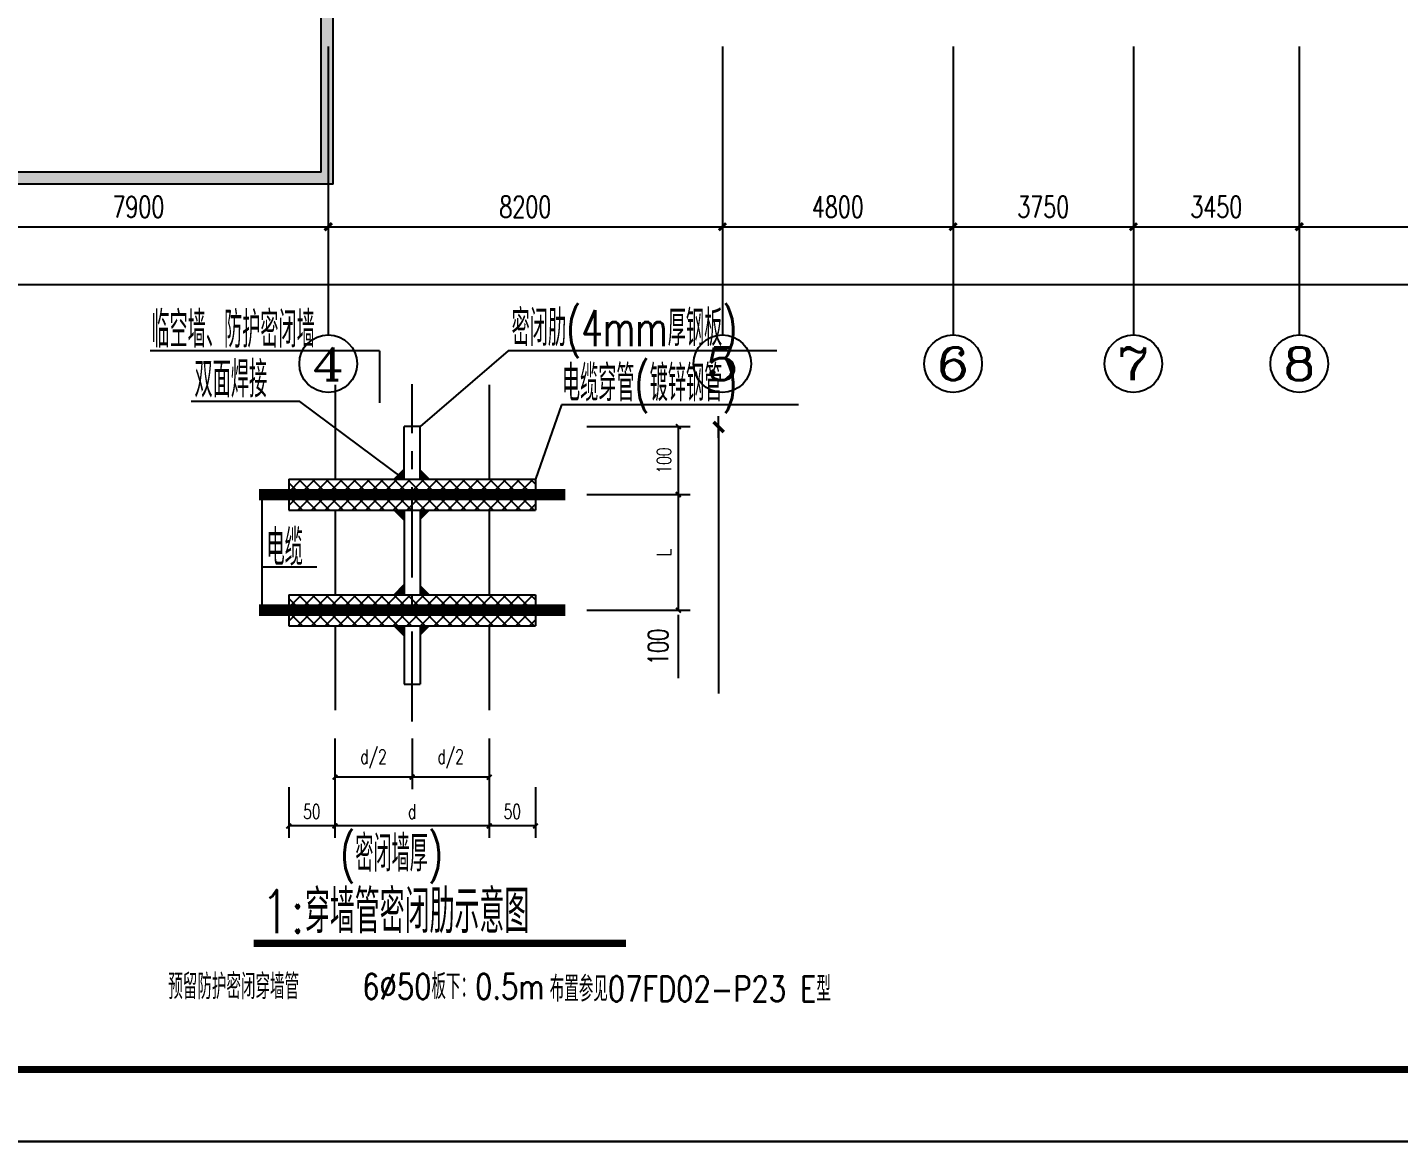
# Model space of a CAD drawing. Extents: x 1398449 to 2142961, y 256969 to 1032940.
# Drawn here: x 1532694 to 1561218, y 935483 to 958667 of the extents above; entities that cross this region are included whole.
import ezdxf
from ezdxf.enums import TextEntityAlignment as Align

# ---------------------------------------------------------------- set-up
doc = ezdxf.new("R2010")
doc.units = 0
doc.header["$LTSCALE"] = 1500
doc.header["$PDSIZE"] = 50
doc.linetypes.add('CENTER', pattern=[2, 1.25, -0.25, 0.25, -0.25])
for name, color, linetype in [('1-建筑底图', 8, 'Continuous'), ('AXIS_TEXT', 7, 'Continuous'), ('BTTK', 7, 'Continuous'), ('D', 7, 'Continuous'), ('PUB_TITLE', 4, 'Continuous'), ('TEL_DIM', 3, 'Continuous'), ('TEL_TEXT', 7, 'Continuous'), ('主楼地下（一期）参照$0$PUB_TITLE', 7, 'Continuous'), ('电气文字', 7, 'Continuous')]:
    doc.layers.add(name, color=color, linetype=linetype)
doc.layers.add('yichutu', color=7, linetype='Continuous', true_color=0xffffff, plot=False)
doc.styles.add('_TCH_AXIS', font='COMPLEX', dxfattribs={"bigfont": 'GBCBIG'})
doc.styles.add('_TCH_DIM_T3', font='SIMPLEX', dxfattribs={"width": 0.705882, "bigfont": 'GBCBIG'})
doc.styles.add('BZ', font='simplex.shx', dxfattribs={"bigfont": 'gbcbig.shx'})
doc.styles.add('COMPLEX', font='COMPLEX')
doc.styles.add('DIM_FONT', font='SIMPLEX', dxfattribs={"width": 0.7, "bigfont": 'GBCBIG'})
doc.styles.add('HZ(TK)', font='geniso.shx', dxfattribs={"width": 0.9, "bigfont": 'hztxt.shx'})
doc.styles.add('HZTXT', font='simplex.shx', dxfattribs={"bigfont": 'gbcbig.shx'})
doc.styles.add('探索者', font='simplex.shx', dxfattribs={"width": 0.7, "height": 1, "bigfont": 'gbcbig.shx'})
doc.dimstyles.new('_TCH_ARCH&&150', dxfattribs={"dimtxt": 446.25, "dimasz": 150, "dimexe": 375, "dimexo": 450, "dimgap": 189.375, "dimtad": 1, "dimdec": 0, "dimzin": 0, "dimdsep": 46, "dimtxsty": '_TCH_DIM_T3', "dimblk": 'ARCHTICK', "dimcen": 0.09, "dimclrt": 7, "dimazin": 2, "dimtfac": 1, "dimtdec": 0, "dimtix": 1, "dimtmove": 2, "dimatfit": 3, "dimfxl": 1, "dimtolj": 1, "dimtzin": 0, "dimarcsym": 0})
doc.dimstyles.new('DIMN', dxfattribs={"dimtxt": 300, "dimasz": 100, "dimexe": 250, "dimexo": 300, "dimgap": 150, "dimtad": 1, "dimdec": 0, "dimzin": 0, "dimdsep": 46, "dimtxsty": 'DIM_FONT', "dimblk": 'ARCHTICK', "dimcen": 0.09, "dimclrt": 7, "dimazin": 2, "dimtfac": 1, "dimtdec": 0, "dimtix": 1, "dimtmove": 2, "dimatfit": 3, "dimldrblk": 'ARCHTICK', "dimfxl": 1, "dimtolj": 1, "dimtzin": 0, "dimarcsym": 0})

# ---------------------------------------------------------------- blocks, each defined once
blk = doc.blocks.new('_ArchTick')
at = {"color": 0, "linetype": 'ByBlock', "const_width": 0.4}
blk.add_lwpolyline([(-0.5, -0.5), (0.5, 0.5)], dxfattribs=at)
blk = doc.blocks.new('*D203')
at = {"layer": '1-建筑底图', "color": 0, "lineweight": -2, "transparency": 16777216}
for p, q in [((15300, -7588), (15300, -11263)), ((23200, -7588), (23200, -11263)), ((15300, -10888), (23200, -10888))]:
    blk.add_line(p, q, dxfattribs=at)
at = {"layer": 'Defpoints', "color": 0}
for p in [(15300, -7138), (23200, -7138), (23200, -10888)]:
    blk.add_point(p, dxfattribs=at)
at = {"layer": '1-建筑底图', "color": 0, "lineweight": -2, "transparency": 16777216, "xscale": 150, "yscale": 150, "zscale": 150, "rotation": 180}
blk.add_blockref('_ArchTick', (15300, -10888), dxfattribs=at)
at = {"layer": '1-建筑底图', "color": 0, "lineweight": -2, "transparency": 16777216, "xscale": 150, "yscale": 150, "zscale": 150}
blk.add_blockref('_ArchTick', (23200, -10888), dxfattribs=at)
at = {"layer": '1-建筑底图', "color": 7, "transparency": 16777216, "insert": (19250, -10475), "char_height": 446.2, "attachment_point": 5, "style": '_TCH_DIM_T3'}
blk.add_mtext('\\A1;7900', dxfattribs=at)
blk = doc.blocks.new('*D204')
at = {"layer": '1-建筑底图', "color": 0, "lineweight": -2, "transparency": 16777216}
for p, q in [((23200, -7588), (23200, -11263)), ((31400, -7588), (31400, -11263)), ((23200, -10888), (31400, -10888))]:
    blk.add_line(p, q, dxfattribs=at)
at = {"layer": 'Defpoints', "color": 0}
for p in [(23200, -7138), (31400, -7138), (31400, -10888)]:
    blk.add_point(p, dxfattribs=at)
at = {"layer": '1-建筑底图', "color": 0, "lineweight": -2, "transparency": 16777216, "xscale": 150, "yscale": 150, "zscale": 150, "rotation": 180}
blk.add_blockref('_ArchTick', (23200, -10888), dxfattribs=at)
at = {"layer": '1-建筑底图', "color": 0, "lineweight": -2, "transparency": 16777216, "xscale": 150, "yscale": 150, "zscale": 150}
blk.add_blockref('_ArchTick', (31400, -10888), dxfattribs=at)
at = {"layer": '1-建筑底图', "color": 7, "transparency": 16777216, "insert": (27300, -10475), "char_height": 446.2, "attachment_point": 5, "style": '_TCH_DIM_T3'}
blk.add_mtext('\\A1;8200', dxfattribs=at)
blk = doc.blocks.new('*D205')
at = {"layer": '1-建筑底图', "color": 0, "lineweight": -2, "transparency": 16777216}
for p, q in [((31400, -7588), (31400, -11263)), ((36200, -7588), (36200, -11263)), ((31400, -10888), (36200, -10888))]:
    blk.add_line(p, q, dxfattribs=at)
at = {"layer": 'Defpoints', "color": 0}
for p in [(31400, -7138), (36200, -7138), (36200, -10888)]:
    blk.add_point(p, dxfattribs=at)
at = {"layer": '1-建筑底图', "color": 0, "lineweight": -2, "transparency": 16777216, "xscale": 150, "yscale": 150, "zscale": 150, "rotation": 180}
blk.add_blockref('_ArchTick', (31400, -10888), dxfattribs=at)
at = {"layer": '1-建筑底图', "color": 0, "lineweight": -2, "transparency": 16777216, "xscale": 150, "yscale": 150, "zscale": 150}
blk.add_blockref('_ArchTick', (36200, -10888), dxfattribs=at)
at = {"layer": '1-建筑底图', "color": 7, "transparency": 16777216, "insert": (33800, -10475), "char_height": 446.2, "attachment_point": 5, "style": '_TCH_DIM_T3'}
blk.add_mtext('\\A1;4800', dxfattribs=at)
blk = doc.blocks.new('*D206')
at = {"layer": '1-建筑底图', "color": 0, "lineweight": -2, "transparency": 16777216}
for p, q in [((36200, -7588), (36200, -11263)), ((39950, -7588), (39950, -11263)), ((36200, -10888), (39950, -10888))]:
    blk.add_line(p, q, dxfattribs=at)
at = {"layer": 'Defpoints', "color": 0}
for p in [(36200, -7138), (39950, -7138), (39950, -10888)]:
    blk.add_point(p, dxfattribs=at)
at = {"layer": '1-建筑底图', "color": 0, "lineweight": -2, "transparency": 16777216, "xscale": 150, "yscale": 150, "zscale": 150, "rotation": 180}
blk.add_blockref('_ArchTick', (36200, -10888), dxfattribs=at)
at = {"layer": '1-建筑底图', "color": 0, "lineweight": -2, "transparency": 16777216, "xscale": 150, "yscale": 150, "zscale": 150}
blk.add_blockref('_ArchTick', (39950, -10888), dxfattribs=at)
at = {"layer": '1-建筑底图', "color": 7, "transparency": 16777216, "insert": (38075, -10475), "char_height": 446.2, "attachment_point": 5, "style": '_TCH_DIM_T3'}
blk.add_mtext('\\A1;3750', dxfattribs=at)
blk = doc.blocks.new('*D207')
at = {"layer": '1-建筑底图', "color": 0, "lineweight": -2, "transparency": 16777216}
for p, q in [((39950, -7588), (39950, -11263)), ((43400, -7588), (43400, -11263)), ((39950, -10888), (43400, -10888))]:
    blk.add_line(p, q, dxfattribs=at)
at = {"layer": 'Defpoints', "color": 0}
for p in [(39950, -7138), (43400, -7138), (43400, -10888)]:
    blk.add_point(p, dxfattribs=at)
at = {"layer": '1-建筑底图', "color": 0, "lineweight": -2, "transparency": 16777216, "xscale": 150, "yscale": 150, "zscale": 150, "rotation": 180}
blk.add_blockref('_ArchTick', (39950, -10888), dxfattribs=at)
at = {"layer": '1-建筑底图', "color": 0, "lineweight": -2, "transparency": 16777216, "xscale": 150, "yscale": 150, "zscale": 150}
blk.add_blockref('_ArchTick', (43400, -10888), dxfattribs=at)
at = {"layer": '1-建筑底图', "color": 7, "transparency": 16777216, "insert": (41675, -10475), "char_height": 446.2, "attachment_point": 5, "style": '_TCH_DIM_T3'}
blk.add_mtext('\\A1;3450', dxfattribs=at)
blk = doc.blocks.new('*D208')
at = {"layer": '1-建筑底图', "color": 0, "lineweight": -2, "transparency": 16777216}
for p, q in [((43400, -7588), (43400, -11263)), ((50600, -7588), (50600, -11263)), ((43400, -10888), (50600, -10888))]:
    blk.add_line(p, q, dxfattribs=at)
at = {"layer": 'Defpoints', "color": 0}
for p in [(43400, -7138), (50600, -7138), (50600, -10888)]:
    blk.add_point(p, dxfattribs=at)
at = {"layer": '1-建筑底图', "color": 0, "lineweight": -2, "transparency": 16777216, "xscale": 150, "yscale": 150, "zscale": 150, "rotation": 180}
blk.add_blockref('_ArchTick', (43400, -10888), dxfattribs=at)
at = {"layer": '1-建筑底图', "color": 0, "lineweight": -2, "transparency": 16777216, "xscale": 150, "yscale": 150, "zscale": 150}
blk.add_blockref('_ArchTick', (50600, -10888), dxfattribs=at)
at = {"layer": '1-建筑底图', "color": 7, "transparency": 16777216, "insert": (47000, -10475), "char_height": 446.2, "attachment_point": 5, "style": '_TCH_DIM_T3'}
blk.add_mtext('\\A1;7200', dxfattribs=at)
blk = doc.blocks.new('*D222')
at = {"layer": '1-建筑底图', "color": 0, "lineweight": -2, "transparency": 16777216}
for p, q in [((0, -7588), (0, -12463)), ((139000, -7588), (139000, -12463)), ((0, -12088), (139000, -12088))]:
    blk.add_line(p, q, dxfattribs=at)
at = {"layer": 'Defpoints', "color": 0}
for p in [(0, -7138), (139000, -7138), (139000, -12088)]:
    blk.add_point(p, dxfattribs=at)
at = {"layer": '1-建筑底图', "color": 0, "lineweight": -2, "transparency": 16777216, "xscale": 150, "yscale": 150, "zscale": 150, "rotation": 180}
blk.add_blockref('_ArchTick', (0, -12088), dxfattribs=at)
at = {"layer": '1-建筑底图', "color": 0, "lineweight": -2, "transparency": 16777216, "xscale": 150, "yscale": 150, "zscale": 150}
blk.add_blockref('_ArchTick', (139000, -12088), dxfattribs=at)
at = {"layer": '1-建筑底图', "color": 7, "transparency": 16777216, "insert": (69500, -11675), "char_height": 446.2, "attachment_point": 5, "style": '_TCH_DIM_T3'}
blk.add_mtext('\\A1;139000', dxfattribs=at)
blk = doc.blocks.new('_AXISO')
blk.add_circle((0, 0), 0.5)
at = {"layer": 'AXIS_TEXT', "style": 'COMPLEX', "width": 1.041667}
blk.add_attdef('A', text='', height=0.56, dxfattribs=at).set_placement((-0.25, -0.28), (0.25, -0.28), align=Align.FIT)
blk = doc.blocks.new('vhtemplate_2020年新竖式图框_A1_1_2', base_point=(-420.5, 0))
at = {"layer": 'PUB_TITLE', "color": 7}
blk.add_lwpolyline([(-420.5, 594), (841, 594), (841, 0), (-420.5, 0)], close=True, dxfattribs=at)
at = {"layer": 'PUB_TITLE', "const_width": 1}
blk.add_lwpolyline([(-395.5, 10), (831, 10), (831, 584), (-395.5, 584)], close=True, dxfattribs=at)
at = {"layer": 'BTTK', "color": 4, "style": 'HZ(TK)', "width": 0.9}
for tag, p in [('合作单位', (796, 511.5)), ('建设单位', (796, 209.5)), ('工程名称', (796, 176.5)), ('子项名称', (806, 160)), ('图纸名称', (796, 141))]:
    blk.add_attdef(tag, text='', height=3.5, dxfattribs=at).set_placement(p, align=Align.MIDDLE_CENTER)
for tag, p in [('注册证书号', (808.5, 309.01)), ('注册印章号', (808.5, 301.01)), ('设计号', (806, 193)), ('图别', (789.75, 34)), ('图号', (822.25, 34)), ('版本号', (789.75, 26)), ('日期', (822.25, 26))]:
    blk.add_attdef(tag, text='', height=3.5, dxfattribs=at).set_placement(p, align=Align.MIDDLE)
blk = doc.blocks.new('yct-1261-594-189225-89100-150-1004.0')
at = {"layer": 'yichutu', "color": 7, "true_color": 0xffffff}
blk.add_lwpolyline([(0, 0), (0, 89100), (189225, 89100), (189225, 0)], close=True, dxfattribs=at)
blk = doc.blocks.new('_DIMX')
blk.add_line((-150, 0), (150, 0))
at = {"const_width": 50}
blk.add_lwpolyline([(-70, -70), (70, 70)], dxfattribs=at)
blk = doc.blocks.new('*D176')
at = {"layer": 'Defpoints', "color": 0}
for p in [(1544029, 948945), (1544029, 946539), (1546234, 946539)]:
    blk.add_point(p, dxfattribs=at)
at = {"layer": 'TEL_DIM', "color": 0, "lineweight": -2, "transparency": 16777216}
for p, q in [((1544329, 948945), (1546484, 948945)), ((1546234, 948945), (1546234, 946539)), ((1544329, 946539), (1546484, 946539))]:
    blk.add_line(p, q, dxfattribs=at)
at = {"layer": 'TEL_DIM', "color": 0, "lineweight": -2, "transparency": 16777216, "xscale": 100, "yscale": 100, "zscale": 100}
for p, rotation in [((1546234, 948945), 90), ((1546234, 946539), 270)]:
    blk.add_blockref('_ArchTick', p, dxfattribs=dict(at, rotation=rotation))
at = {"layer": 'TEL_DIM', "color": 7, "transparency": 16777216, "insert": (1545934, 947742), "char_height": 300, "attachment_point": 5, "rotation": 90, "style": 'DIM_FONT'}
blk.add_mtext('\\A1;L', dxfattribs=at)
blk = doc.blocks.new('*D177')
at = {"layer": 'Defpoints', "color": 0}
for p in [(1544029, 950361), (1544029, 948948), (1546234, 948948)]:
    blk.add_point(p, dxfattribs=at)
at = {"layer": 'TEL_DIM', "color": 0, "lineweight": -2, "transparency": 16777216}
for p, q in [((1544329, 950361), (1546484, 950361)), ((1546234, 950361), (1546234, 948948)), ((1544329, 948948), (1546484, 948948))]:
    blk.add_line(p, q, dxfattribs=at)
at = {"layer": 'TEL_DIM', "color": 0, "lineweight": -2, "transparency": 16777216, "xscale": 100, "yscale": 100, "zscale": 100}
for p, rotation in [((1546234, 950361), 90), ((1546234, 948948), 270)]:
    blk.add_blockref('_ArchTick', p, dxfattribs=dict(at, rotation=rotation))
at = {"layer": 'TEL_DIM', "color": 7, "transparency": 16777216, "insert": (1545934, 949655), "char_height": 300, "attachment_point": 5, "rotation": 90, "style": 'DIM_FONT'}
blk.add_mtext('\\A1;100', dxfattribs=at)
blk = doc.blocks.new('*X175')
at = {"color": 0}
for p, q in [((-23203.41, -12554.39), (-23199.97, -12550.94)), ((-23203.41, -12552.62), (-23201.74, -12550.94)), ((-23202.24, -12554.98), (-23198.2, -12550.94)), ((-23198.11, -12554.98), (-23202.14, -12550.94)), ((-23200.47, -12554.98), (-23196.44, -12550.94)), ((-23196.34, -12554.98), (-23200.38, -12550.94)), ((-23198.71, -12554.98), (-23194.67, -12550.94)), ((-23194.57, -12554.98), (-23198.61, -12550.94)), ((-23196.94, -12554.98), (-23192.9, -12550.94)), ((-23192.8, -12554.98), (-23196.84, -12550.94)), ((-23195.17, -12554.98), (-23191.13, -12550.94)), ((-23191.04, -12554.98), (-23195.07, -12550.94)), ((-23193.4, -12554.98), (-23189.36, -12550.94)), ((-23189.27, -12554.98), (-23193.3, -12550.94)), ((-23191.63, -12554.98), (-23187.6, -12550.94)), ((-23187.5, -12554.98), (-23191.54, -12550.94)), ((-23189.87, -12554.98), (-23185.83, -12550.94)), ((-23185.73, -12554.98), (-23189.77, -12550.94)), ((-23188.1, -12554.98), (-23184.06, -12550.94)), ((-23183.96, -12554.98), (-23188, -12550.94)), ((-23186.33, -12554.98), (-23182.29, -12550.94)), ((-23182.2, -12554.98), (-23186.23, -12550.94)), ((-23184.56, -12554.98), (-23180.53, -12550.94)), ((-23180.43, -12554.98), (-23184.47, -12550.94)), ((-23182.8, -12554.98), (-23178.76, -12550.94)), ((-23178.66, -12554.98), (-23182.7, -12550.94)), ((-23181.03, -12554.98), (-23176.99, -12550.94)), ((-23176.89, -12554.98), (-23180.93, -12550.94)), ((-23179.26, -12554.98), (-23175.22, -12550.94)), ((-23175.13, -12554.98), (-23179.16, -12550.94)), ((-23177.49, -12554.98), (-23173.45, -12550.94)), ((-23173.36, -12554.98), (-23177.39, -12550.94)), ((-23175.72, -12554.98), (-23171.69, -12550.94)), ((-23171.59, -12554.98), (-23175.63, -12550.94)), ((-23171.41, -12553.39), (-23173.86, -12550.94)), ((-23171.41, -12551.62), (-23172.09, -12550.94)), ((-23199.87, -12554.98), (-23203.41, -12551.44)), ((-23173.96, -12554.98), (-23171.41, -12552.44)), ((-23201.64, -12554.98), (-23203.41, -12553.21)), ((-23172.19, -12554.98), (-23171.41, -12554.21))]:
    blk.add_line(p, q, dxfattribs=at)
blk = doc.blocks.new('*D178')
at = {"layer": 'Defpoints', "color": 0}
for p in [(1539092, 943156), (1542300, 943156), (1539092, 942051)]:
    blk.add_point(p, dxfattribs=at)
at = {"layer": 'TEL_DIM', "color": 0, "lineweight": -2, "transparency": 16777216}
for p, q in [((1539092, 942856), (1539092, 941801)), ((1542300, 942856), (1542300, 941801)), ((1542300, 942051), (1539092, 942051))]:
    blk.add_line(p, q, dxfattribs=at)
at = {"layer": 'TEL_DIM', "color": 0, "lineweight": -2, "transparency": 16777216, "xscale": 100, "yscale": 100, "zscale": 100, "rotation": 180}
blk.add_blockref('_ArchTick', (1539092, 942051), dxfattribs=at)
at = {"layer": 'TEL_DIM', "color": 0, "lineweight": -2, "transparency": 16777216, "xscale": 100, "yscale": 100, "zscale": 100}
blk.add_blockref('_ArchTick', (1542300, 942051), dxfattribs=at)
at = {"layer": 'TEL_DIM', "color": 7, "transparency": 16777216, "insert": (1540696, 942351), "char_height": 300, "attachment_point": 5, "style": 'DIM_FONT'}
blk.add_mtext('\\A1;d', dxfattribs=at)
blk = doc.blocks.new('*D179')
at = {"layer": 'Defpoints', "color": 0}
for p in [(1538130, 943156), (1539092, 943156), (1538130, 942051)]:
    blk.add_point(p, dxfattribs=at)
at = {"layer": 'TEL_DIM', "color": 0, "lineweight": -2, "transparency": 16777216}
for p, q in [((1538130, 942856), (1538130, 941801)), ((1539092, 942856), (1539092, 941801)), ((1539092, 942051), (1538130, 942051))]:
    blk.add_line(p, q, dxfattribs=at)
at = {"layer": 'TEL_DIM', "color": 0, "lineweight": -2, "transparency": 16777216, "xscale": 100, "yscale": 100, "zscale": 100, "rotation": 180}
blk.add_blockref('_ArchTick', (1538130, 942051), dxfattribs=at)
at = {"layer": 'TEL_DIM', "color": 0, "lineweight": -2, "transparency": 16777216, "xscale": 100, "yscale": 100, "zscale": 100}
blk.add_blockref('_ArchTick', (1539092, 942051), dxfattribs=at)
at = {"layer": 'TEL_DIM', "color": 7, "transparency": 16777216, "insert": (1538611, 942351), "char_height": 300, "attachment_point": 5, "style": 'DIM_FONT'}
blk.add_mtext('\\A1;50', dxfattribs=at)
blk = doc.blocks.new('*D180')
at = {"layer": 'Defpoints', "color": 0}
for p in [(1542300, 943156), (1543262, 943156), (1542300, 942051)]:
    blk.add_point(p, dxfattribs=at)
at = {"layer": 'TEL_DIM', "color": 0, "lineweight": -2, "transparency": 16777216}
for p, q in [((1542300, 942856), (1542300, 941801)), ((1543262, 942856), (1543262, 941801)), ((1543262, 942051), (1542300, 942051))]:
    blk.add_line(p, q, dxfattribs=at)
at = {"layer": 'TEL_DIM', "color": 0, "lineweight": -2, "transparency": 16777216, "xscale": 100, "yscale": 100, "zscale": 100, "rotation": 180}
blk.add_blockref('_ArchTick', (1542300, 942051), dxfattribs=at)
at = {"layer": 'TEL_DIM', "color": 0, "lineweight": -2, "transparency": 16777216, "xscale": 100, "yscale": 100, "zscale": 100}
blk.add_blockref('_ArchTick', (1543262, 942051), dxfattribs=at)
at = {"layer": 'TEL_DIM', "color": 7, "transparency": 16777216, "insert": (1542781, 942351), "char_height": 300, "attachment_point": 5, "style": 'DIM_FONT'}
blk.add_mtext('\\A1;50', dxfattribs=at)
blk = doc.blocks.new('*D181')
at = {"layer": 'Defpoints', "color": 0}
for p in [(1540696, 944171), (1542300, 944171), (1540696, 943066)]:
    blk.add_point(p, dxfattribs=at)
at = {"layer": 'TEL_DIM', "color": 0, "lineweight": -2, "transparency": 16777216}
for p, q in [((1540696, 943871), (1540696, 942816)), ((1542300, 943871), (1542300, 942816)), ((1542300, 943066), (1540696, 943066))]:
    blk.add_line(p, q, dxfattribs=at)
at = {"layer": 'TEL_DIM', "color": 0, "lineweight": -2, "transparency": 16777216, "xscale": 100, "yscale": 100, "zscale": 100, "rotation": 180}
blk.add_blockref('_ArchTick', (1540696, 943066), dxfattribs=at)
at = {"layer": 'TEL_DIM', "color": 0, "lineweight": -2, "transparency": 16777216, "xscale": 100, "yscale": 100, "zscale": 100}
blk.add_blockref('_ArchTick', (1542300, 943066), dxfattribs=at)
at = {"layer": 'TEL_DIM', "color": 7, "transparency": 16777216, "insert": (1541498, 943444), "char_height": 300, "attachment_point": 5, "style": 'DIM_FONT'}
blk.add_mtext('\\A1;d/2', dxfattribs=at)
blk = doc.blocks.new('*D182')
at = {"layer": 'Defpoints', "color": 0}
for p in [(1539092, 944171), (1540696, 944171), (1539092, 943066)]:
    blk.add_point(p, dxfattribs=at)
at = {"layer": 'TEL_DIM', "color": 0, "lineweight": -2, "transparency": 16777216}
for p, q in [((1539092, 943871), (1539092, 942816)), ((1540696, 943871), (1540696, 942816)), ((1540696, 943066), (1539092, 943066))]:
    blk.add_line(p, q, dxfattribs=at)
at = {"layer": 'TEL_DIM', "color": 0, "lineweight": -2, "transparency": 16777216, "xscale": 100, "yscale": 100, "zscale": 100, "rotation": 180}
blk.add_blockref('_ArchTick', (1539092, 943066), dxfattribs=at)
at = {"layer": 'TEL_DIM', "color": 0, "lineweight": -2, "transparency": 16777216, "xscale": 100, "yscale": 100, "zscale": 100}
blk.add_blockref('_ArchTick', (1540696, 943066), dxfattribs=at)
at = {"layer": 'TEL_DIM', "color": 7, "transparency": 16777216, "insert": (1539894, 943444), "char_height": 300, "attachment_point": 5, "style": 'DIM_FONT'}
blk.add_mtext('\\A1;d/2', dxfattribs=at)
blk = doc.blocks.new('1-地下一层建筑底图')
at = {"layer": '1-建筑底图'}
for points in [[(23050, -9750), (23300, -10000), (23300, 0), (23183.3, 100), (23050, 0)], [(23300, -10000), (23050, -9750), (4750, -9750), (4616.7, -9833.3), (4600, -10000)]]:
    blk.add_hatch(color=256, dxfattribs=at).paths.add_polyline_path(points)
for p, q in [((23050, -9750), (23050, 0)), ((23300, -10000), (23300, 0)), ((23200, -7137.9), (23200, -13137.9)), ((31400, -7137.9), (31400, -13137.9)), ((36200, -7137.9), (36200, -13137.9)), ((39950, -7137.9), (39950, -13137.9)), ((43400, -7137.9), (43400, -13137.9)), ((23050, -9750), (4750, -9750)), ((23300, -10000), (4600, -10000))]:
    blk.add_line(p, q, dxfattribs=at)
ref = blk.add_blockref('_AXISO', (23200, -13737.9), dxfattribs=dict(at, xscale=1200, yscale=1200, zscale=1200))
ref.add_attrib('A', '4', dxfattribs={"layer": 'AXIS_TEXT', "height": 678.8, "style": '_TCH_AXIS', "width": 1.3125}).set_placement((22860.6, -14077.3), (23539.4, -14077.3), align=Align.FIT)
ref = blk.add_blockref('_AXISO', (31400, -13737.9), dxfattribs=dict(at, xscale=1200, yscale=1200, zscale=1200))
ref.add_attrib('A', '5', dxfattribs={"layer": 'AXIS_TEXT', "height": 678.8, "style": '_TCH_AXIS', "width": 1.5}).set_placement((31060.6, -14077.3), (31739.4, -14077.3), align=Align.FIT)
ref = blk.add_blockref('_AXISO', (36200, -13737.9), dxfattribs=dict(at, xscale=1200, yscale=1200, zscale=1200))
ref.add_attrib('A', '6', dxfattribs={"layer": 'AXIS_TEXT', "height": 678.8, "style": '_TCH_AXIS', "width": 1.5}).set_placement((35860.6, -14077.3), (36539.4, -14077.3), align=Align.FIT)
ref = blk.add_blockref('_AXISO', (39950, -13737.9), dxfattribs=dict(at, xscale=1200, yscale=1200, zscale=1200))
ref.add_attrib('A', '7', dxfattribs={"layer": 'AXIS_TEXT', "height": 678.8, "style": '_TCH_AXIS', "width": 1.5}).set_placement((39610.6, -14077.3), (40289.4, -14077.3), align=Align.FIT)
ref = blk.add_blockref('_AXISO', (43400, -13737.9), dxfattribs=dict(at, xscale=1200, yscale=1200, zscale=1200))
ref.add_attrib('A', '8', dxfattribs={"layer": 'AXIS_TEXT', "height": 678.8, "style": '_TCH_AXIS', "width": 1.5}).set_placement((43060.6, -14077.3), (43739.4, -14077.3), align=Align.FIT)
for p1, p2, distance, picture, middle in [((0, -7137.9), (139000, -7137.9), -4950, '*D222', (69500, -11675.4)), ((15300, -7137.9), (23200, -7137.9), -3750, '*D203', (19250, -10475.4)), ((23200, -7137.9), (31400, -7137.9), -3750, '*D204', (27300, -10475.4)), ((31400, -7137.9), (36200, -7137.9), -3750, '*D205', (33800, -10475.4)), ((36200, -7137.9), (39950, -7137.9), -3750, '*D206', (38075, -10475.4)), ((39950, -7137.9), (43400, -7137.9), -3750, '*D207', (41675, -10475.4)), ((43400, -7137.9), (50600, -7137.9), -3750, '*D208', (47000, -10475.4))]:
    dim = blk.add_aligned_dim(p1=p1, p2=p2, distance=distance, dimstyle='_TCH_ARCH&&150', dxfattribs=at)
    dim.commit()
    dim.dimension.update_dxf_attribs({"geometry": picture, "text_midpoint": middle})

msp = doc.modelspace()

# ---------------------------------------------------------------- linework, layer by layer
at = {"layer": 'D'}
for p, q in [((1539092.2, 951232.5), (1539092.2, 949268.6)), ((1542299.8, 951232.5), (1542299.8, 949268.6)), ((1540863.1, 950361.2), (1540528.9, 950361.2)), ((1540528.9, 949268.6), (1540528.9, 950361.2)), ((1540863.1, 949268.6), (1540863.1, 950361.2)), ((1540319.5, 949268.6), (1540528.9, 949478)), ((1538129.9, 949268.6), (1538129.9, 948621)), ((1538129.9, 949268.6), (1543262.1, 949268.6)), ((1543262.1, 949268.6), (1543262.1, 948621)), ((1538129.9, 948621), (1543262.1, 948621)), ((1539092.2, 948621), (1539092.2, 946862.9)), ((1540319.5, 948621), (1540528.9, 948411.7)), ((1540528.9, 948621), (1540528.9, 946862.9)), ((1540863.1, 948621), (1540863.1, 946862.9)), ((1542299.8, 948621), (1542299.8, 946862.9)), ((1540319.5, 946862.9), (1540528.9, 947072.3)), ((1538129.9, 946862.9), (1538129.9, 946215.3)), ((1538129.9, 946862.9), (1543262.1, 946862.9)), ((1543262.1, 946862.9), (1543262.1, 946215.3)), ((1538129.9, 946215.3), (1543262.1, 946215.3)), ((1539092.2, 946215.3), (1539092.2, 944457.2)), ((1540319.5, 946215.3), (1540528.9, 946006)), ((1540528.9, 946215.3), (1540528.9, 944998.9)), ((1540863.1, 946215.3), (1540863.1, 944998.9)), ((1542299.8, 946215.3), (1542299.8, 944457.2)), ((1540528.9, 944998.9), (1540863.8, 944998.9))]:
    msp.add_line(p, q, dxfattribs=at)
at = {"layer": 'D', "color": 2, "linetype": 'CENTER'}
msp.add_line((1540696, 944222.9), (1540696, 951240.7), dxfattribs=at)
at = {"layer": 'D', "const_width": 240.6}
for points in [[(1537508.6, 948944.8), (1543883.3, 948944.8)], [(1537508.6, 946539.1), (1543883.3, 946539.1)]]:
    msp.add_lwpolyline(points, dxfattribs=at)
at = {"layer": 'D'}
for points in [[(1540319.5, 949268.6), (1540528.9, 949268.6), (1540528.9, 949478)], [(1540528.9, 949478), (1540528.9, 949268.6), (1540319.5, 949268.6), (1540528.9, 949478)], [(1541072.5, 949268.6), (1540863.1, 949268.6), (1540863.1, 949478)], [(1540528.9, 948411.7), (1540528.9, 948621), (1540319.5, 948621), (1540528.9, 948411.7)], [(1540319.5, 948621), (1540528.9, 948621), (1540528.9, 948411.7)], [(1541072.5, 948621), (1540863.1, 948621), (1540863.1, 948411.7)], [(1540528.9, 947072.3), (1540528.9, 946862.9), (1540319.5, 946862.9), (1540528.9, 947072.3)], [(1540319.5, 946862.9), (1540528.9, 946862.9), (1540528.9, 947072.3)], [(1541072.5, 946862.9), (1540863.1, 946862.9), (1540863.1, 947072.3)], [(1540319.5, 946215.3), (1540528.9, 946215.3), (1540528.9, 946006)], [(1540528.9, 946006), (1540528.9, 946215.3), (1540319.5, 946215.3), (1540528.9, 946006)], [(1541072.5, 946215.3), (1540863.1, 946215.3), (1540863.1, 946006)]]:
    msp.add_solid(points, dxfattribs=at)
at = {"layer": 'TEL_DIM'}
for p, q in [((1547073.1, 950351.2), (1547073.1, 944808.3)), ((1546234, 946441.8), (1546234, 945127.3))]:
    msp.add_line(p, q, dxfattribs=at)
at = {"layer": '主楼地下（一期）参照$0$PUB_TITLE'}
msp.add_lwpolyline([(1498789.3, 935483.1), (1687939.3, 935483.1), (1687939.3, 1024583.1), (1498789.3, 1024583.1)], close=True, dxfattribs=at)
at = {"layer": '主楼地下（一期）参照$0$PUB_TITLE', "const_width": 150}
msp.add_lwpolyline([(1502539.3, 936983.1), (1686439.3, 936983.1), (1686439.3, 1023083.1), (1502539.3, 1023083.1)], close=True, dxfattribs=at)
at = {"layer": '电气文字'}
for p, q in [((1540020, 951935.1), (1535249.9, 951935.1)), ((1540020, 951935.1), (1540020, 950854)), ((1542693.9, 951939), (1540863.1, 950361.2)), ((1548281.6, 951939), (1542693.9, 951939)), ((1538357.5, 950883.4), (1536100.4, 950883.4)), ((1540528.9, 949268.6), (1538357.5, 950883.4)), ((1543804.3, 950817.1), (1543262.1, 949268.6)), ((1548735.5, 950817.1), (1543804.3, 950817.1)), ((1537567.2, 948944.8), (1537567.2, 946539.1)), ((1538711, 947435.5), (1537567.2, 947435.5))]:
    msp.add_line(p, q, dxfattribs=at)
at = {"layer": '电气文字', "const_width": 150}
msp.add_lwpolyline([(1537400.4, 939607.7), (1545142.5, 939607.7)], dxfattribs=at)

# ---------------------------------------------------------------- block references
at = {"xscale": 150, "yscale": 150, "zscale": 150}
msp.add_blockref('vhtemplate_2020年新竖式图框_A1_1_2', (1498714.3, 935483.1), dxfattribs=at)
at = {"layer": '1-建筑底图'}
msp.add_blockref('1-地下一层建筑底图', (1515751.4, 965406.9), dxfattribs=at)
at = {"layer": 'D', "color": 7, "xscale": 160.3799999998882, "yscale": 160.3799999998882, "zscale": 160.3799999998882}
for p in [(5259493.4, 2962188.8), (5259493.4, 2959783.1)]:
    msp.add_blockref('*X175', p, dxfattribs=at)
at = {"layer": 'TEL_DIM', "xscale": 1.5, "yscale": 1.5, "zscale": 1.5, "rotation": 90}
msp.add_blockref('_DIMX', (1547073.2, 950351.2), dxfattribs=at)
at = {"layer": 'yichutu'}
msp.add_blockref('yct-1261-594-189225-89100-150-1004.0', (1498714.3, 935483.1), dxfattribs=at)

# ---------------------------------------------------------------- texts
at = {"layer": 'TEL_DIM', "style": '探索者', "width": 0.7}
msp.add_text('(密闭墙厚)', height=750, dxfattribs=at).set_placement((1539198.5, 941100.8))
at = {"layer": 'TEL_DIM', "insert": (1545814, 945776), "char_height": 420, "attachment_point": 5, "rotation": 90, "style": 'DIM_FONT'}
msp.add_mtext('\\A1;100', dxfattribs=at)
at = {"layer": 'TEL_TEXT', "style": 'BZ', "width": 0.8}
for s, p in [('预留防护密闭穿墙管', (1535623.1, 938446, -588)), ('6%%C50板下：0.5m', (1539659.4, 938447.4)), ('布置参见07FD02-P23 E型', (1543558.3, 938397.3))]:
    msp.add_text(s, height=525, dxfattribs=at).set_placement(p)
at = {"layer": '电气文字'}
for s, height, style, width, p in [('临空墙、防护密闭墙', 750, '探索者', 0.7, (1535271.3, 952004.1)), ('密闭肋(4mm厚钢板)', 750, '探索者', 0.7, (1542766, 952035.2)), ('双面焊接', 750, '探索者', 0.7, (1536169.2, 950967.4)), ('电缆穿管(镀锌钢管)', 750, '探索者', 0.7, (1543812.2, 950888.8)), ('电缆', 750, '探索者', 0.7, (1537667.1, 947469.2)), ('1:穿墙管密闭肋示意图', 900, 'HZTXT', 0.8, (1537542, 939820.8))]:
    msp.add_text(s, height=height, dxfattribs=dict(at, style=style, width=width)).set_placement(p)

# ---------------------------------------------------------------- dimensions: what is measured, and where the dimension line sits
at = {"layer": 'TEL_DIM'}
for p1, p2, distance, text, picture, middle in [((1544029.1, 950361.1), (1544029.1, 948948), 2204.9, '100', '*D177', (1545934, 949654.6)), ((1544029.1, 948945), (1544029.1, 946538.9), 2204.9, 'L', '*D176', (1545934, 947742)), ((1540696, 944171.3), (1539092.2, 944171.3), 1105.8, 'd/2', '*D182', (1539894.1, 943444.1)), ((1542299.8, 944171.3), (1540696, 944171.3), 1105.8, 'd/2', '*D181', (1541497.9, 943444.1)), ((1539092.2, 943156.3), (1538129.9, 943156.3), 1105.8, '50', '*D179', (1538611, 942350.6)), ((1542299.8, 943156.3), (1539092.2, 943156.3), 1105.8, 'd', '*D178', (1540696, 942350.6)), ((1543262, 943156.3), (1542299.8, 943156.3), 1105.8, '50', '*D180', (1542780.9, 942350.6))]:
    dim = msp.add_aligned_dim(p1=p1, p2=p2, distance=distance, text=text, dimstyle='DIMN', dxfattribs=at)
    dim.commit()
    dim.dimension.update_dxf_attribs({"geometry": picture, "text_midpoint": middle})

doc.saveas('drawing.dxf')
